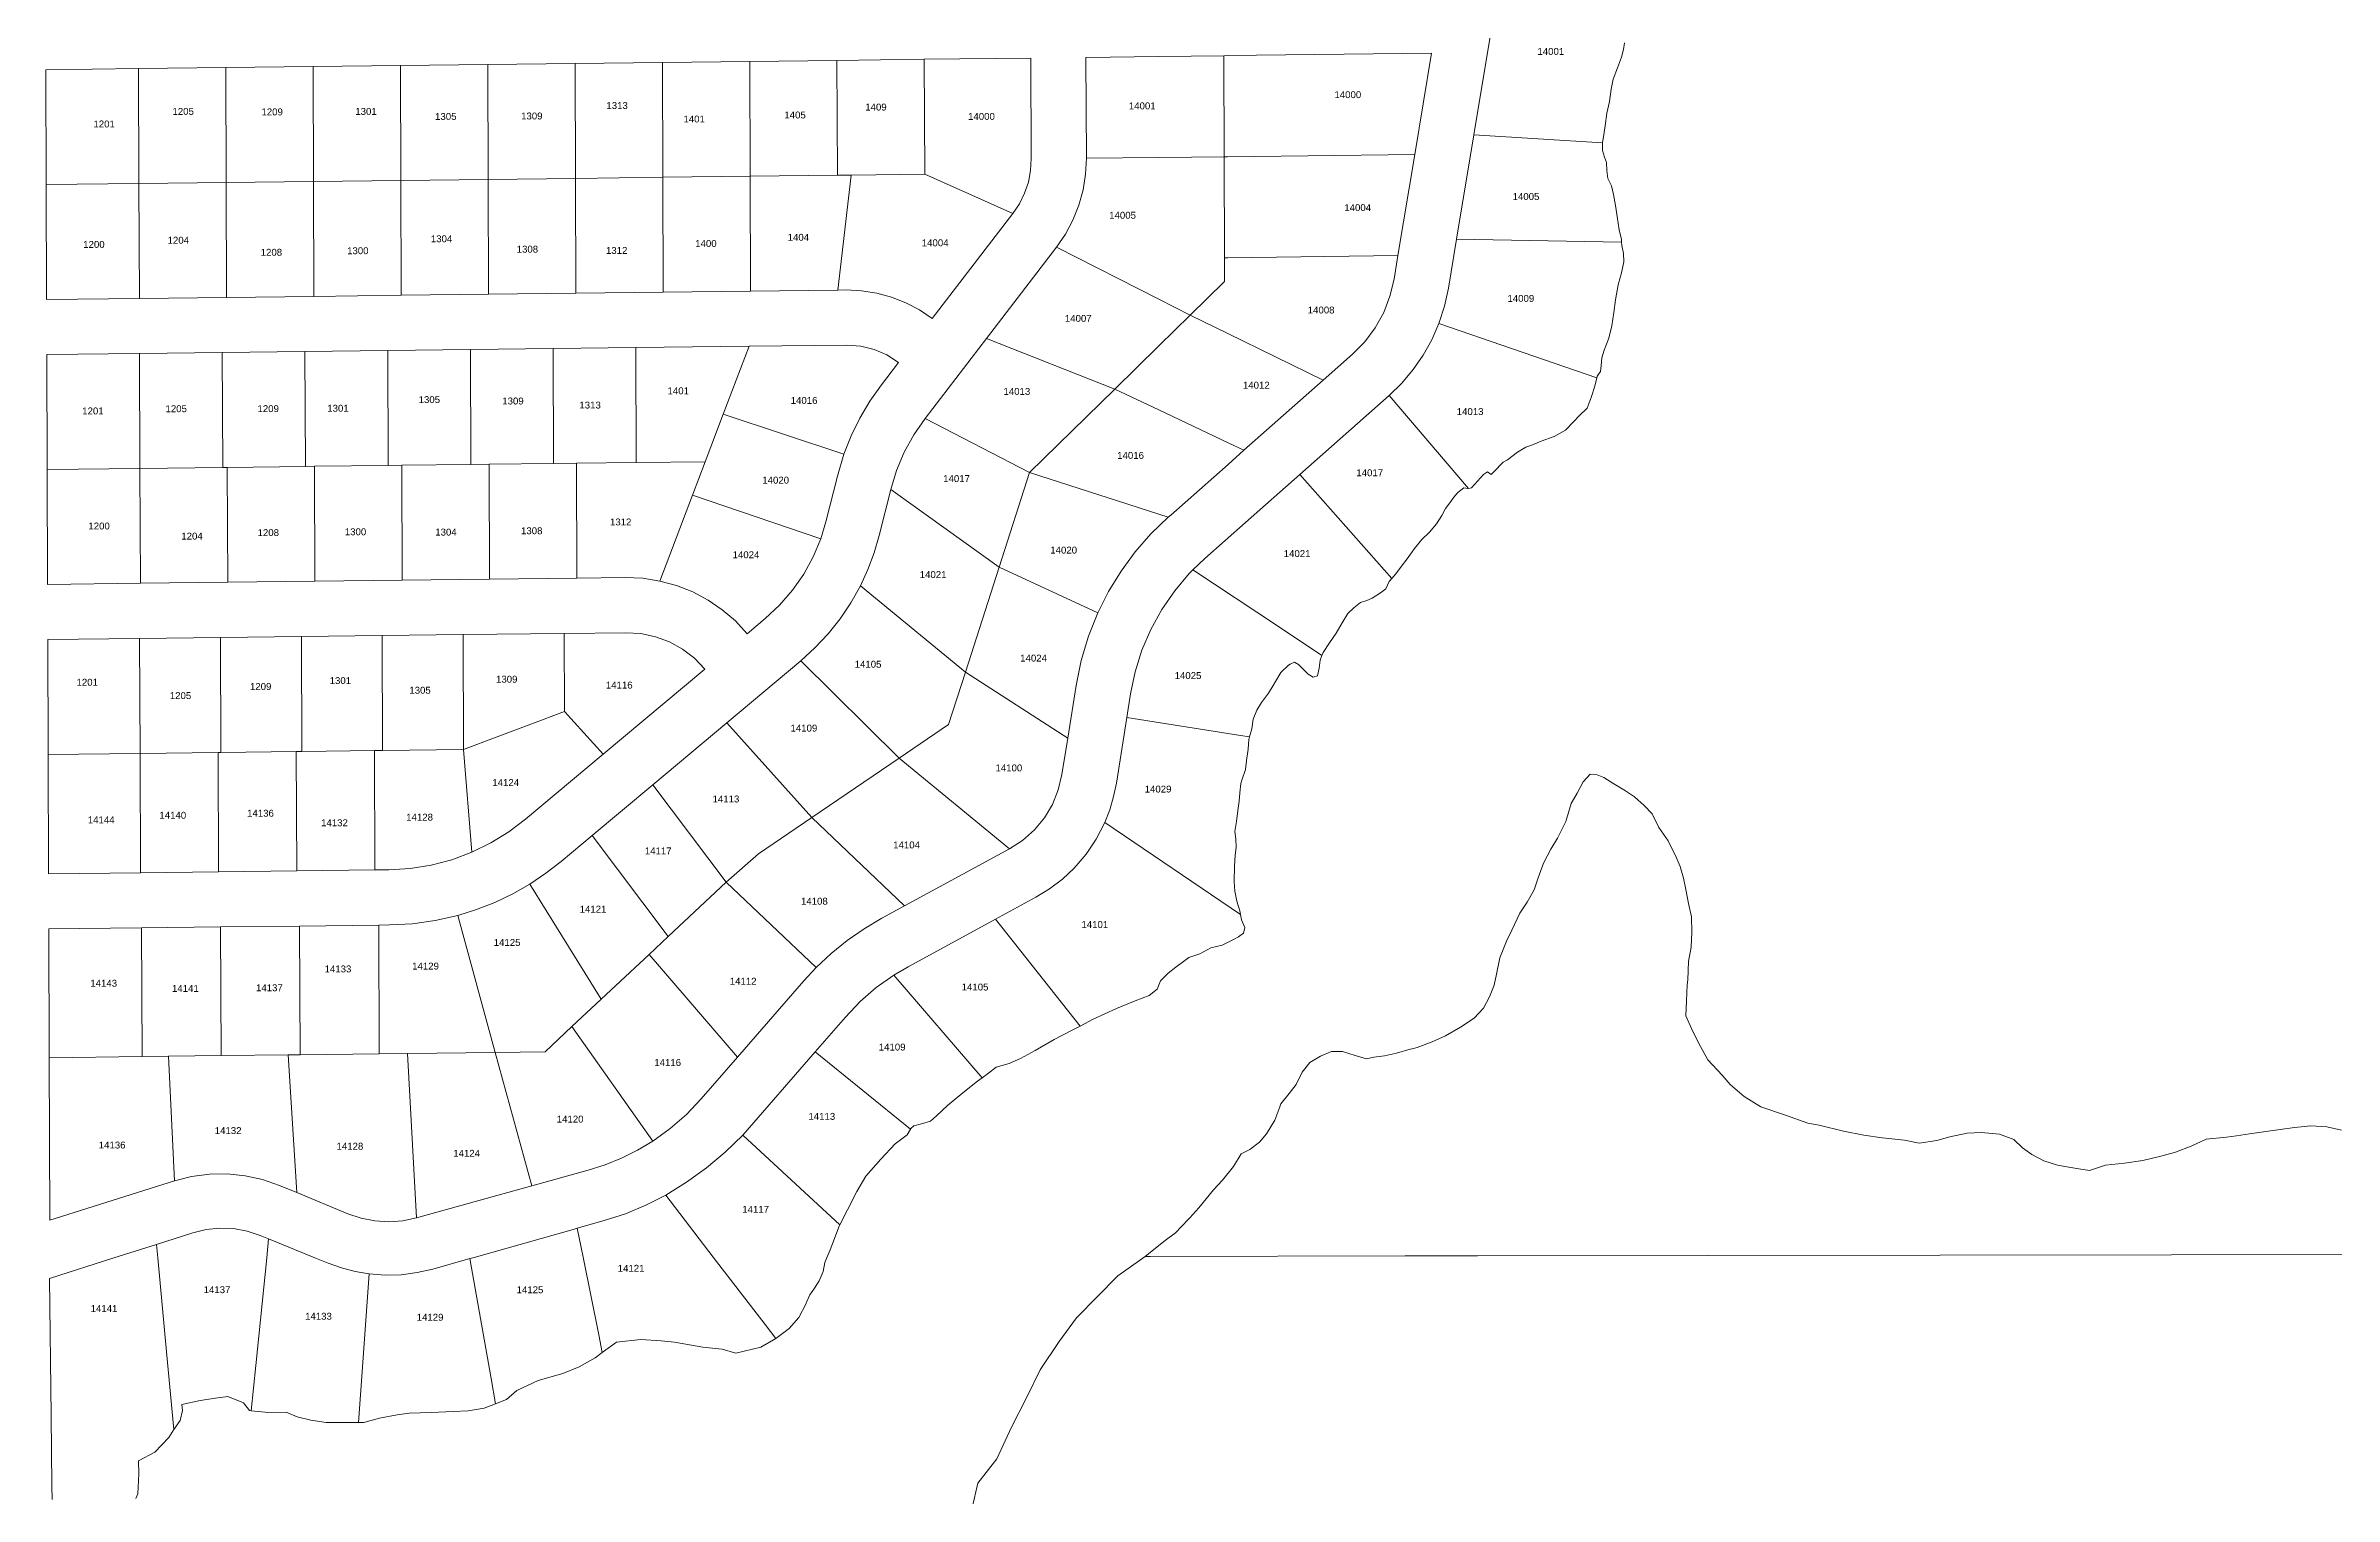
# Model space of a CAD drawing. Header units: feet. Extents: x 865220 to 2822444, y -2240498 to 975731.
# Drawn here: x 2817418 to 2819908, y 965375 to 966953 of the extents above; entities that cross this region are included whole.
import ezdxf
from ezdxf.enums import TextEntityAlignment as Align

# ---------------------------------------------------------------- set-up
doc = ezdxf.new("R2010")
doc.units = ezdxf.units.FT
doc.header["$LTSCALE"] = 0.015
doc.header["$MEASUREMENT"] = 0
doc.layers.add('Dakota County Addresses', color=7, linetype='Continuous')
doc.layers.add('Dakota County Parcels', color=7, linetype='Continuous')
doc.styles.add('Dimensions 100', font='arial.ttf')

# ---------------------------------------------------------------- blocks, each defined once
blk = doc.blocks.new('ACMAP_ANN_TEMPLATE_Dakota County Addresses')
at = {"layer": 'Dakota County Addresses', "style": 'Dimensions 100'}
blk.add_attdef('DakotaCountyAddress', text='', height=50, dxfattribs=at).set_placement((0, 0), align=Align.CENTER)

msp = doc.modelspace()

# ---------------------------------------------------------------- linework, layer by layer
at = {"layer": 'Dakota County Parcels', "lineweight": 5}
for p, q in [((2818971.7, 966856.5), (2818990.4, 966970)), ((2819134.5, 966949.2), (2819135.7, 966956.6)), ((2817418, 966927.2), (2817519, 966928.4)), ((2817519, 966928.4), (2817614, 966929.5)), ((2817519.4, 966803.4), (2817519, 966928.4)), ((2817614, 966929.5), (2817709, 966930.6)), ((2817614.4, 966804.5), (2817614, 966929.5)), ((2817709, 966930.6), (2817803.9, 966931.8)), ((2817709.4, 966805.6), (2817709, 966930.6)), ((2817803.9, 966931.8), (2817898.9, 966932.9)), ((2817804.4, 966806.8), (2817803.9, 966931.8)), ((2817898.9, 966932.9), (2817993.9, 966934)), ((2817899.4, 966807.9), (2817898.9, 966932.9)), ((2817993.9, 966934), (2818088.9, 966935.2)), ((2817994.3, 966809), (2817993.9, 966934)), ((2818088.9, 966935.2), (2818183.9, 966936.3)), ((2818089.3, 966810.2), (2818088.9, 966935.2)), ((2818183.9, 966936.3), (2818278.8, 966937.4)), ((2818184.3, 966811.3), (2818183.9, 966936.3)), ((2818278.8, 966937.4), (2818373.8, 966938.5)), ((2818279.3, 966812.4), (2818278.8, 966937.4)), ((2818373.8, 966938.5), (2818489.6, 966939.9)), ((2818374.3, 966813.6), (2818373.8, 966938.5)), ((2818490.2, 966830.5), (2818489.6, 966939.9)), ((2818550.2, 966830.8), (2818549.6, 966940.6)), ((2818699.9, 966832.4), (2818699.6, 966942.4)), ((2818907.3, 966835), (2818925.5, 966945.1)), ((2819123.3, 966916.9), (2819127.9, 966929.2)), ((2819127.9, 966929.2), (2819132.2, 966940.8)), ((2819132.2, 966940.8), (2819134.5, 966949.2)), ((2817418.4, 966802.2), (2817418, 966927.2)), ((2819119.1, 966892.7), (2819121.2, 966906.2)), ((2819121.2, 966906.2), (2819123.3, 966916.9)), ((2819114.4, 966866.3), (2819116.4, 966879.9)), ((2819116.4, 966879.9), (2819119.1, 966892.7)), ((2818952.8, 966742.7), (2818971.7, 966856.5)), ((2818971.7, 966856.5), (2819111.6, 966847.6)), ((2819111.6, 966847.9), (2819112.6, 966854.3)), ((2819112.6, 966854.3), (2819114.4, 966866.3)), ((2818700.3, 966722.5), (2818699.9, 966832.4)), ((2818889, 966724.9), (2818907.3, 966835)), ((2819111.6, 966847.6), (2819111.6, 966847.9)), ((2819111.6, 966839.2), (2819111.6, 966847.6)), ((2819113.8, 966832.1), (2819111.6, 966839.2)), ((2819116.1, 966826.2), (2819113.8, 966832.1)), ((2817519.4, 966803.4), (2817614.4, 966804.5)), ((2817614.4, 966804.5), (2817709.4, 966805.6)), ((2817614.8, 966679.5), (2817614.4, 966804.5)), ((2817709.4, 966805.6), (2817804.4, 966806.8)), ((2817709.8, 966680.6), (2817709.4, 966805.6)), ((2817804.4, 966806.8), (2817899.4, 966807.9)), ((2817804.8, 966681.8), (2817804.4, 966806.8)), ((2817899.4, 966807.9), (2817994.3, 966809)), ((2817899.8, 966682.9), (2817899.4, 966807.9)), ((2817994.3, 966809), (2818089.3, 966810.2)), ((2817994.8, 966684), (2817994.3, 966809)), ((2818089.3, 966810.2), (2818184.3, 966811.3)), ((2818089.8, 966685.2), (2818089.3, 966810.2)), ((2818184.3, 966811.3), (2818279.3, 966812.4)), ((2818184.7, 966686.3), (2818184.3, 966811.3)), ((2818279.3, 966812.4), (2818294.3, 966812.6)), ((2818279.7, 966687.4), (2818294.3, 966812.6)), ((2818294.3, 966812.6), (2818374.3, 966813.6)), ((2818374.3, 966813.6), (2818470.1, 966770.6)), ((2819116.5, 966817.5), (2819116.1, 966826.2)), ((2819117.6, 966808.9), (2819116.5, 966817.5)), ((2819121.6, 966800.9), (2819117.6, 966808.9)), ((2817418.4, 966802.2), (2817519.4, 966803.4)), ((2817418.9, 966677.2), (2817418.4, 966802.2)), ((2817519.9, 966678.4), (2817519.4, 966803.4)), ((2819123.6, 966791.4), (2819121.6, 966800.9)), ((2819125.8, 966779.6), (2819123.6, 966791.4)), ((2819127.5, 966767.6), (2819125.8, 966779.6)), ((2818382.4, 966656.4), (2818470.1, 966770.6)), ((2819129.6, 966753), (2819127.5, 966767.6)), ((2818441.6, 966634.9), (2818517.6, 966734)), ((2818944, 966689.4), (2818952.8, 966742.7)), ((2818952.8, 966742.7), (2819132.4, 966739.6)), ((2819132.3, 966742.3), (2819129.6, 966753)), ((2819132.4, 966739.6), (2819132.3, 966742.3)), ((2819132.5, 966736.1), (2819132.4, 966739.6)), ((2819134.6, 966727.4), (2819132.5, 966736.1)), ((2818700.4, 966696.8), (2818700.3, 966722.5)), ((2818884.8, 966699.2), (2818889, 966724.9)), ((2819128.8, 966693.1), (2819132.2, 966706.1)), ((2819132.2, 966706.1), (2819134.8, 966718.3)), ((2819134.8, 966718.3), (2819134.6, 966727.4)), ((2817519.9, 966678.4), (2817614.8, 966679.5)), ((2817614.8, 966679.5), (2817709.8, 966680.6)), ((2817709.8, 966680.6), (2817804.8, 966681.8)), ((2817804.8, 966681.8), (2817899.8, 966682.9)), ((2817899.8, 966682.9), (2817994.8, 966684)), ((2817994.8, 966684), (2818089.8, 966685.2)), ((2818089.8, 966685.2), (2818184.7, 966686.3)), ((2818184.7, 966686.3), (2818279.7, 966687.4)), ((2818279.7, 966687.4), (2818288.8, 966687.6)), ((2818663.2, 966660.3), (2818700.4, 966696.8)), ((2819125.9, 966676.9), (2819128.8, 966693.1)), ((2817418.9, 966677.2), (2817519.9, 966678.4)), ((2819121.7, 966648.6), (2819124, 966662.9)), ((2819124, 966662.9), (2819125.9, 966676.9)), ((2818374.6, 966547.7), (2818441.6, 966634.9)), ((2818441.6, 966634.9), (2818581.1, 966579.8)), ((2818933.5, 966650.9), (2819105.3, 966591.9)), ((2819113.6, 966622.1), (2819118.4, 966635.2)), ((2819118.4, 966635.2), (2819121.7, 966648.6)), ((2817419.1, 966617.2), (2817520.1, 966618.4)), ((2817419.5, 966492.2), (2817419.1, 966617.2)), ((2817520.1, 966618.4), (2817610, 966619.5)), ((2817520.5, 966493.4), (2817520.1, 966618.4)), ((2817610, 966619.5), (2817700, 966620.5)), ((2817610.5, 966494.5), (2817610, 966619.5)), ((2817700, 966620.5), (2817790, 966621.6)), ((2817700.5, 966495.6), (2817700, 966620.5)), ((2817790, 966621.6), (2817880, 966622.7)), ((2817790.5, 966496.6), (2817790, 966621.6)), ((2817880, 966622.7), (2817970, 966623.8)), ((2817880.4, 966497.7), (2817880, 966622.7)), ((2817970, 966623.8), (2818060, 966624.8)), ((2817970.4, 966498.8), (2817970, 966623.8)), ((2818060, 966624.8), (2818183.1, 966626.3)), ((2818060.4, 966499.8), (2818060, 966624.8)), ((2818155, 966552.3), (2818183.1, 966626.3)), ((2818183.1, 966626.3), (2818289.5, 966627.6)), ((2818327.1, 966584.2), (2818345.9, 966608.8)), ((2818807.6, 966589.3), (2818839.8, 966617.8)), ((2819109.5, 966598.9), (2819110.2, 966605.5)), ((2819110.2, 966605.5), (2819110.9, 966613.6)), ((2819110.9, 966613.6), (2819113.6, 966622.1)), ((2818488.3, 966488.8), (2818581.1, 966579.8)), ((2818721.5, 966513.1), (2818807.6, 966589.3)), ((2819099.2, 966570.6), (2819103.3, 966582.8)), ((2819103.3, 966582.8), (2819105.3, 966591.9)), ((2819105.3, 966591.9), (2819105.7, 966593.7)), ((2819105.7, 966593.7), (2819109.5, 966598.9)), ((2818782.2, 966486.7), (2818879.6, 966572.9)), ((2818879.6, 966572.9), (2818966, 966471.6)), ((2819086.3, 966550.8), (2819095, 966559)), ((2819095, 966559), (2819099.2, 966570.6)), ((2818135.4, 966500.7), (2818155, 966552.3)), ((2818155, 966552.3), (2818286.3, 966508.9)), ((2818374.6, 966547.7), (2818488.3, 966488.8)), ((2819058.9, 966528.3), (2819071.4, 966535.2)), ((2819071.4, 966535.2), (2819080.2, 966544.2)), ((2819080.2, 966544.2), (2819086.3, 966550.8)), ((2818286.3, 966508.9), (2818279.2, 966485)), ((2819008.3, 966502.7), (2819019.1, 966511.2)), ((2819019.1, 966511.2), (2819028.4, 966516.4)), ((2819028.4, 966516.4), (2819033.8, 966518.4)), ((2819033.8, 966518.4), (2819045, 966522.9)), ((2819045, 966522.9), (2819058.9, 966528.3)), ((2817419.5, 966492.2), (2817520.5, 966493.4)), ((2817420, 966367.2), (2817419.5, 966492.2)), ((2817520.5, 966493.4), (2817610.5, 966494.5)), ((2817520.9, 966368.4), (2817520.5, 966493.4)), ((2817610.5, 966494.5), (2817615.5, 966494.5)), ((2817615.5, 966494.5), (2817700.5, 966495.6)), ((2817615.9, 966369.6), (2817615.5, 966494.5)), ((2817700.5, 966495.6), (2817710.5, 966495.7)), ((2817710.5, 966495.7), (2817790.5, 966496.6)), ((2817710.9, 966370.7), (2817710.5, 966495.7)), ((2817790.5, 966496.6), (2817805.4, 966496.8)), ((2817805.4, 966496.8), (2817880.4, 966497.7)), ((2817805.9, 966371.8), (2817805.4, 966496.8)), ((2817880.4, 966497.7), (2817900.4, 966497.9)), ((2817900.4, 966497.9), (2817970.4, 966498.8)), ((2817900.9, 966372.9), (2817900.4, 966497.9)), ((2817970.4, 966498.8), (2817995.4, 966499.1)), ((2817995.4, 966499.1), (2818060.4, 966499.8)), ((2817995.9, 966374.1), (2817995.4, 966499.1)), ((2818060.4, 966499.8), (2818135.4, 966500.7)), ((2818121.6, 966464.4), (2818135.4, 966500.7)), ((2818266.7, 966435.2), (2818279.2, 966485)), ((2818455.2, 966386), (2818488.3, 966488.8)), ((2818488.3, 966488.8), (2818639.1, 966440.2)), ((2818782.2, 966486.7), (2818882.3, 966373.7)), ((2818975.6, 966479.6), (2818982.3, 966486.8)), ((2818982.3, 966486.8), (2818986.7, 966489.6)), ((2818986.7, 966489.6), (2818990.4, 966486.7)), ((2818990.4, 966486.7), (2818993.4, 966489.7)), ((2818993.4, 966489.7), (2819003.6, 966500.2)), ((2819003.6, 966500.2), (2819008.3, 966502.7)), ((2818086.1, 966370.9), (2818121.6, 966464.4)), ((2818121.6, 966464.4), (2818261.2, 966416.9)), ((2818324.8, 966420.6), (2818337.4, 966470.5)), ((2818337.4, 966470.5), (2818455.2, 966386)), ((2818940.7, 966449.9), (2818945.7, 966456.1)), ((2818945.7, 966456.1), (2818949.8, 966462.2)), ((2818949.8, 966462.2), (2818954.2, 966467.3)), ((2818954.2, 966467.3), (2818960.7, 966472.2)), ((2818960.7, 966472.2), (2818965.1, 966471.4)), ((2818965.1, 966471.4), (2818966, 966471.6)), ((2818966, 966471.6), (2818969.2, 966472.2)), ((2818969.2, 966472.2), (2818975.6, 966479.6)), ((2818261.2, 966416.9), (2818266.7, 966435.2)), ((2818923.3, 966424.2), (2818931, 966433.2)), ((2818931, 966433.2), (2818936.7, 966442.1)), ((2818936.7, 966442.1), (2818940.7, 966449.9)), ((2818904.7, 966402.8), (2818907, 966406.4)), ((2818907, 966406.4), (2818914.9, 966416.1)), ((2818914.9, 966416.1), (2818923.3, 966424.2)), ((2818418.5, 966271.8), (2818455.2, 966386)), ((2818455.2, 966386), (2818562.6, 966336.4)), ((2818678.9, 966395.3), (2818665.9, 966382.9)), ((2818886.7, 966378.8), (2818893, 966387.2)), ((2818893, 966387.2), (2818899.2, 966395.2)), ((2818899.2, 966395.2), (2818904.7, 966402.8)), ((2817420, 966367.2), (2817520.9, 966368.4)), ((2817520.9, 966368.4), (2817615.9, 966369.6)), ((2817615.9, 966369.6), (2817710.9, 966370.7)), ((2817710.9, 966370.7), (2817805.9, 966371.8)), ((2817805.9, 966371.8), (2817900.9, 966372.9)), ((2817900.9, 966372.9), (2817995.9, 966374.1)), ((2817995.9, 966374.1), (2818048.4, 966374.7)), ((2818304.2, 966365.5), (2818418.5, 966271.8)), ((2818860.9, 966352.2), (2818870.2, 966358.2)), ((2818870.2, 966358.2), (2818876, 966362.3)), ((2818876, 966362.3), (2818879.4, 966370.2)), ((2818879.4, 966370.2), (2818882.3, 966373.7)), ((2818882.3, 966373.7), (2818886.7, 966378.8)), ((2818828.3, 966325.5), (2818834.5, 966335.4)), ((2818834.5, 966335.4), (2818841.2, 966341.9)), ((2818841.2, 966341.9), (2818848.4, 966347.4)), ((2818848.4, 966347.4), (2818855.1, 966349.7)), ((2818855.1, 966349.7), (2818860.9, 966352.2)), ((2817420.2, 966307.2), (2817520.1, 966308.4)), ((2817420.6, 966182.2), (2817420.2, 966307.2)), ((2817520.1, 966308.4), (2817608.1, 966309.5)), ((2817520.6, 966183.4), (2817520.1, 966308.4)), ((2817608.1, 966309.5), (2817696.1, 966310.5)), ((2817608.6, 966184.5), (2817608.1, 966309.5)), ((2817696.1, 966310.5), (2817784.1, 966311.6)), ((2817696.6, 966185.5), (2817696.1, 966310.5)), ((2817784.1, 966311.6), (2817872.1, 966312.6)), ((2817784.5, 966186.6), (2817784.1, 966311.6)), ((2817872.1, 966312.6), (2817982.1, 966313.9)), ((2817872.5, 966187.6), (2817872.1, 966312.6)), ((2817982.1, 966313.9), (2818049.1, 966314.7)), ((2817982.4, 966228.9), (2817982.1, 966313.9)), ((2818181.2, 966313.6), (2818200.8, 966330)), ((2818814.6, 966303.8), (2818822, 966314.2)), ((2818822, 966314.2), (2818828.3, 966325.5)), ((2818158.8, 966216.6), (2818239.3, 966284)), ((2818239.3, 966284), (2818346.4, 966178.2)), ((2818776.5, 966282.7), (2818781, 966280.1)), ((2818803.5, 966276), (2818804.3, 966284.8)), ((2818804.3, 966284.8), (2818806.4, 966290)), ((2818806.4, 966290), (2818807.6, 966293)), ((2818807.6, 966293), (2818814.6, 966303.8)), ((2818024.4, 966182.4), (2818135.2, 966275.1)), ((2818400.2, 966214.7), (2818418.5, 966271.8)), ((2818418.5, 966271.8), (2818529.8, 966199.9)), ((2818529.8, 966199.9), (2818538.9, 966257.4)), ((2818748.2, 966248.9), (2818753.3, 966257.1)), ((2818753.3, 966257.1), (2818755.7, 966261.5)), ((2818755.7, 966261.5), (2818761.7, 966271.5)), ((2818761.7, 966271.5), (2818769.9, 966279.2)), ((2818781, 966280.1), (2818791.5, 966269.5)), ((2818791.5, 966269.5), (2818797, 966266.4)), ((2818797, 966266.4), (2818801.5, 966267.7)), ((2818801.5, 966267.7), (2818803.5, 966276)), ((2818594.1, 966222.3), (2818598.2, 966248)), ((2818735.7, 966230.3), (2818740.8, 966238.9)), ((2818740.8, 966238.9), (2818748.2, 966248.9)), ((2817872.5, 966187.6), (2817982.4, 966228.9)), ((2817982.4, 966228.9), (2818024.4, 966182.4)), ((2818078.3, 966149.2), (2818158.8, 966216.6)), ((2818158.8, 966216.6), (2818251.3, 966113.6)), ((2818346.4, 966178.2), (2818400.2, 966214.7)), ((2818582.8, 966151), (2818594.1, 966222.3)), ((2818727.5, 966201.3), (2818730, 966210.1)), ((2818730, 966210.1), (2818731.7, 966220.5)), ((2818731.7, 966220.5), (2818735.7, 966230.3)), ((2817420.6, 966182.2), (2817520.6, 966183.4)), ((2817421.1, 966052.3), (2817420.6, 966182.2)), ((2817520.6, 966183.4), (2817605.6, 966184.4)), ((2817521, 966053.4), (2817520.6, 966183.4)), ((2817605.6, 966184.4), (2817608.6, 966184.5)), ((2817606, 966054.5), (2817605.6, 966184.4)), ((2817608.6, 966184.5), (2817690.6, 966185.5)), ((2817690.6, 966185.5), (2817696.6, 966185.5)), ((2817691, 966055.5), (2817690.6, 966185.5)), ((2817696.6, 966185.5), (2817775.5, 966186.5)), ((2817775.5, 966186.5), (2817784.5, 966186.6)), ((2817776, 966056.5), (2817775.5, 966186.5)), ((2817784.5, 966186.6), (2817872.5, 966187.6)), ((2817881.6, 966075.8), (2817872.5, 966187.6)), ((2817940.1, 966111.8), (2818024.4, 966182.4)), ((2818523.6, 966160.3), (2818529.8, 966199.9)), ((2818726.3, 966188.1), (2818726.7, 966198.5)), ((2818726.7, 966198.5), (2818727.5, 966201.3)), ((2818251.3, 966113.6), (2818346.4, 966178.2)), ((2818346.4, 966178.2), (2818466.5, 966079.5)), ((2818719.1, 966154.1), (2818723.1, 966165.8)), ((2818723.1, 966165.8), (2818724.6, 966178.7)), ((2819098.1, 966160.6), (2819090.6, 966152.4)), ((2819106, 966160.2), (2819098.1, 966160.6)), ((2819113, 966157.3), (2819106, 966160.2)), ((2819123.8, 966150.2), (2819113, 966157.3)), ((2818012.3, 966094), (2818078.3, 966149.2)), ((2818078.3, 966149.2), (2818158.2, 966043.4)), ((2818716.3, 966131.2), (2818716.9, 966140.5)), ((2818716.9, 966140.5), (2818718.2, 966150.6)), ((2818718.2, 966150.6), (2818719.1, 966154.1)), ((2819083.9, 966140), (2819077.6, 966128.9)), ((2819090.6, 966152.4), (2819083.9, 966140)), ((2819136.8, 966142.6), (2819123.8, 966150.2)), ((2819146.4, 966136.2), (2819136.8, 966142.6)), ((2819157.1, 966126.6), (2819146.4, 966136.2)), ((2818193.4, 966074.2), (2818251.3, 966113.6)), ((2818251.3, 966113.6), (2818352.2, 966017.4)), ((2818570.1, 966108), (2818717.8, 966007.9)), ((2818711.8, 966098.5), (2818713.6, 966109.2)), ((2818713.6, 966109.2), (2818714.8, 966121.1)), ((2818714.8, 966121.1), (2818716.3, 966131.2)), ((2819071.7, 966109.1), (2819062.8, 966091.3)), ((2819077.6, 966128.9), (2819071.7, 966109.1)), ((2819165.5, 966117.7), (2819157.1, 966126.6)), ((2819173, 966102.9), (2819165.5, 966117.7)), ((2817978.6, 966065.8), (2818012.3, 966094)), ((2818012.3, 966094), (2818095.2, 965984.3)), ((2818712.6, 966090.4), (2818711.8, 966098.5)), ((2818713, 966080.9), (2818712.6, 966090.4)), ((2819062.8, 966091.3), (2819055.3, 966079)), ((2819183.1, 966088.3), (2819173, 966102.9)), ((2819191.8, 966070.4), (2819183.1, 966088.3)), ((2818158.2, 966043.4), (2818193.4, 966074.2)), ((2818352.2, 966017.4), (2818466.5, 966079.5)), ((2818710.8, 966043.5), (2818711.1, 966060.6)), ((2818711.1, 966060.6), (2818712, 966072.8)), ((2818712, 966072.8), (2818713, 966080.9)), ((2819047.6, 966064.1), (2819041.6, 966048)), ((2819055.3, 966079), (2819047.6, 966064.1)), ((2819196.1, 966060.2), (2819191.8, 966070.4)), ((2819199.6, 966047.7), (2819196.1, 966060.2)), ((2817421.1, 966052.3), (2817521, 966053.4)), ((2817521, 966053.4), (2817606, 966054.5)), ((2817606, 966054.5), (2817691, 966055.5)), ((2817691, 966055.5), (2817776, 966056.5)), ((2817776, 966056.5), (2817791.2, 966056.7)), ((2817944.7, 966041.2), (2818022.4, 965916)), ((2818095.2, 965984.3), (2818158.2, 966043.4)), ((2818158.2, 966043.4), (2818256.2, 965950.4)), ((2818711.8, 966033.6), (2818710.8, 966043.5)), ((2818713.7, 966022.5), (2818711.8, 966033.6)), ((2819037.2, 966035), (2819029.7, 966021.6)), ((2819041.6, 966048), (2819037.2, 966035)), ((2819202.3, 966035.2), (2819199.6, 966047.7)), ((2819205.1, 966020.1), (2819202.3, 966035.2)), ((2817866.2, 966007.1), (2817906.8, 965858)), ((2818327.6, 966004), (2818352.2, 966017.4)), ((2818451.2, 966002.9), (2818495.1, 966026.8)), ((2818716.9, 966012.1), (2818713.7, 966022.5)), ((2818717.8, 966007.9), (2818716.9, 966012.1)), ((2818719, 966002.3), (2818717.8, 966007.9)), ((2819021.8, 966009.6), (2819012.9, 965990.9)), ((2819029.7, 966021.6), (2819021.8, 966009.6)), ((2819208.5, 966005.4), (2819205.1, 966020.1)), ((2817421.3, 965992.3), (2817522.2, 965993.5)), ((2817421.8, 965852.3), (2817421.3, 965992.3)), ((2817522.2, 965993.5), (2817608.2, 965994.5)), ((2817522.7, 965853.5), (2817522.2, 965993.5)), ((2817608.2, 965994.5), (2817694.2, 965995.5)), ((2817608.7, 965854.5), (2817608.2, 965994.5)), ((2817694.2, 965995.5), (2817780.2, 965996.5)), ((2817694.7, 965855.5), (2817694.2, 965995.5)), ((2817780.2, 965996.5), (2817791.9, 965996.7)), ((2817780.7, 965856.5), (2817780.2, 965996.5)), ((2818074.3, 965964.7), (2818095.2, 965984.3)), ((2818356.3, 965951.3), (2818451.2, 966002.9)), ((2818451.2, 966002.9), (2818543.2, 965886.6)), ((2818710.3, 965980.7), (2818715.5, 965983.8)), ((2818715.5, 965983.8), (2818721.2, 965987.9)), ((2818722.4, 965993.9), (2818719, 966002.3)), ((2818721.2, 965987.9), (2818722.4, 965993.9)), ((2819012.9, 965990.9), (2819007.1, 965979)), ((2819208, 965972.7), (2819208.8, 965988.9)), ((2819208.8, 965988.9), (2819208.5, 966005.4)), ((2818022.4, 965916), (2818074.3, 965964.7)), ((2818074.3, 965964.7), (2818170.5, 965852.7)), ((2818661.7, 965961.2), (2818673.6, 965965.2)), ((2818673.6, 965965.2), (2818685.7, 965971.9)), ((2818685.7, 965971.9), (2818697.8, 965974.6)), ((2818697.8, 965974.6), (2818710.3, 965980.7)), ((2819000.1, 965960.8), (2818996.4, 965943.3)), ((2819002.8, 965968.1), (2819000.1, 965960.8)), ((2819007.1, 965979), (2819002.8, 965968.1)), ((2819205.3, 965957.1), (2819208, 965972.7)), ((2818170.5, 965852.7), (2818242.6, 965935.8)), ((2818256.2, 965950.4), (2818242.6, 965935.8)), ((2818356.3, 965951.3), (2818340.6, 965942.1)), ((2818340.6, 965942.1), (2818436.6, 965830.3)), ((2818627.3, 965926.9), (2818630.9, 965936)), ((2818630.9, 965936), (2818639, 965944.2)), ((2818639, 965944.2), (2818647.3, 965950.7)), ((2818996.4, 965943.3), (2818993.8, 965931.1)), ((2819203.9, 965931.5), (2819204.4, 965936.9)), ((2819204.4, 965936.9), (2819205.3, 965957.1)), ((2817990.5, 965886.1), (2818022.4, 965916)), ((2818583, 965905.9), (2818603.2, 965914.2)), ((2818603.2, 965914.2), (2818618.4, 965919.8)), ((2818618.4, 965919.8), (2818627.3, 965926.9)), ((2818988.8, 965918.6), (2818982.3, 965906.3)), ((2818993.8, 965931.1), (2818988.8, 965918.6)), ((2819202.4, 965897.8), (2819203.1, 965914.1)), ((2819203.1, 965914.1), (2819203.9, 965931.5)), ((2817961.3, 965858.7), (2817990.5, 965886.1)), ((2817990.5, 965886.1), (2818078.5, 965761.6)), ((2818255.1, 965858.7), (2818287.9, 965896.4)), ((2818534, 965881.8), (2818543.2, 965886.6)), ((2818543.2, 965886.6), (2818557.5, 965894.1)), ((2818557.5, 965894.1), (2818583, 965905.9)), ((2818957.3, 965885.4), (2818940.9, 965876.1)), ((2818972.1, 965895.4), (2818957.3, 965885.4)), ((2818982.3, 965906.3), (2818972.1, 965895.4)), ((2819208.3, 965884.1), (2819202.4, 965897.8)), ((2819216.2, 965868.4), (2819208.3, 965884.1)), ((2817811.7, 965856.9), (2817906.8, 965858)), ((2817906.8, 965858), (2817961.3, 965858.7)), ((2817906.8, 965858), (2817946.7, 965712.7)), ((2818176.4, 965768.1), (2818255.1, 965858.7)), ((2818255.1, 965858.7), (2818358.6, 965774.5)), ((2818478.4, 965851.3), (2818494.3, 965860.2)), ((2818494.3, 965860.2), (2818514.9, 965871.9)), ((2818514.9, 965871.9), (2818534, 965881.8)), ((2818816.9, 965858.9), (2818804.9, 965853.8)), ((2818842.5, 965854.6), (2818828.7, 965858.9)), ((2818902.4, 965861.4), (2818887.4, 965857.3)), ((2818926.3, 965869.4), (2818909.9, 965863.3)), ((2818940.9, 965876.1), (2818926.3, 965869.4)), ((2819226.3, 965849.9), (2819216.2, 965868.4)), ((2817421.8, 965852.3), (2817522.7, 965853.5)), ((2817422.4, 965675.5), (2817421.8, 965852.3)), ((2817522.7, 965853.5), (2817551.7, 965853.8)), ((2817551.7, 965853.8), (2817608.7, 965854.5)), ((2817557.9, 965718.3), (2817551.7, 965853.8)), ((2817608.7, 965854.5), (2817681.7, 965855.4)), ((2817681.7, 965855.4), (2817694.7, 965855.5)), ((2817691.2, 965705.5), (2817681.7, 965855.4)), ((2817694.7, 965855.5), (2817780.7, 965856.5)), ((2817780.7, 965856.5), (2817811.7, 965856.9)), ((2817821.5, 965678), (2817811.7, 965856.9)), ((2818131.1, 965807.4), (2818170.5, 965852.7)), ((2818436.6, 965830.3), (2818443.6, 965835.5)), ((2818443.6, 965835.5), (2818452, 965841.8)), ((2818452, 965841.8), (2818466.2, 965845.9)), ((2818466.2, 965845.9), (2818478.4, 965851.3)), ((2818785, 965836.6), (2818778.2, 965823)), ((2818793.1, 965847), (2818785, 965836.6)), ((2818804.9, 965853.8), (2818793.1, 965847)), ((2818855, 965851.2), (2818842.5, 965854.6)), ((2818862.9, 965852.7), (2818855, 965851.2)), ((2818874.5, 965854.2), (2818862.9, 965852.7)), ((2818887.4, 965857.3), (2818874.5, 965854.2)), ((2819241.7, 965833.2), (2819226.3, 965849.9)), ((2819250.5, 965823.1), (2819241.7, 965833.2)), ((2818399, 965800.2), (2818415.8, 965814.1)), ((2818415.8, 965814.1), (2818431.6, 965826.7)), ((2818431.6, 965826.7), (2818436.6, 965830.3)), ((2818770.7, 965813.3), (2818761.6, 965802)), ((2818778.2, 965823), (2818770.7, 965813.3)), ((2819265.6, 965810.1), (2819250.5, 965823.1)), ((2819284, 965798.7), (2819265.6, 965810.1)), ((2818370.9, 965780.4), (2818380.4, 965783.4)), ((2818380.4, 965783.4), (2818387.1, 965789)), ((2818387.1, 965789), (2818399, 965800.2)), ((2818755.1, 965784.3), (2818746.1, 965769.5)), ((2818760.6, 965798.8), (2818755.1, 965784.3)), ((2818761.6, 965802), (2818760.6, 965798.8)), ((2819310.6, 965789.7), (2819284, 965798.7)), ((2819335.2, 965780.9), (2819310.6, 965789.7)), ((2818176.4, 965768.1), (2818282, 965670.6)), ((2818326.5, 965742), (2818342.2, 965758.7)), ((2818342.2, 965758.7), (2818355.3, 965768.5)), ((2818355.3, 965768.5), (2818358.6, 965774.5)), ((2818358.6, 965774.5), (2818359, 965775.2)), ((2818359, 965775.2), (2818362.5, 965778.2)), ((2818362.5, 965778.2), (2818370.9, 965780.4)), ((2818738.3, 965760.2), (2818728.1, 965752.3)), ((2818746.1, 965769.5), (2818738.3, 965760.2)), ((2819347.5, 965778.7), (2819335.2, 965780.9)), ((2819373.8, 965772.2), (2819347.5, 965778.7)), ((2819396, 965768), (2819373.8, 965772.2)), ((2819416, 965765), (2819396, 965768)), ((2819440.3, 965762.4), (2819416, 965765)), ((2819456, 965759.3), (2819440.3, 965762.4)), ((2819475.2, 965762.1), (2819456, 965759.3)), ((2819489.5, 965766.2), (2819475.2, 965762.1)), ((2819508.3, 965770.3), (2819489.5, 965766.2)), ((2819523.7, 965771), (2819508.3, 965770.3)), ((2819543.7, 965769.1), (2819523.7, 965771)), ((2819559.2, 965763.3), (2819543.7, 965769.1)), ((2819568.7, 965754.1), (2819559.2, 965763.3)), ((2819768.3, 965763.7), (2819752.2, 965756.2)), ((2819790.4, 965765.8), (2819768.3, 965763.7)), ((2819801.5, 965767.1), (2819790.4, 965765.8)), ((2819815.6, 965769.3), (2819801.5, 965767.1)), ((2819830.8, 965771.5), (2819815.6, 965769.3)), ((2819848.9, 965774.1), (2819830.8, 965771.5)), ((2819864.5, 965776.4), (2819848.9, 965774.1)), ((2819882.3, 965778.2), (2819864.5, 965776.4)), ((2819899.8, 965777.1), (2819882.3, 965778.2)), ((2819915.6, 965773.3), (2819899.8, 965777.1)), ((2818310.1, 965723.5), (2818326.5, 965742)), ((2818710.2, 965733.9), (2818698.3, 965719)), ((2818718.4, 965747.8), (2818710.2, 965733.9)), ((2818728.1, 965752.3), (2818718.4, 965747.8)), ((2819578.9, 965747), (2819568.7, 965754.1)), ((2819591.6, 965740.1), (2819578.9, 965747)), ((2819606.7, 965735.2), (2819591.6, 965740.1)), ((2819616.9, 965733.5), (2819606.7, 965735.2)), ((2819629.9, 965731.4), (2819616.9, 965733.5)), ((2819659, 965735.5), (2819641.5, 965729.4)), ((2819679.4, 965737.7), (2819659, 965735.5)), ((2819699.6, 965740.6), (2819679.4, 965737.7)), ((2819719.1, 965745), (2819699.6, 965740.6)), ((2819735.1, 965749.5), (2819719.1, 965745)), ((2819752.2, 965756.2), (2819735.1, 965749.5)), ((2817422.4, 965675.5), (2817557.9, 965718.3)), ((2817672.2, 965713.3), (2817691.2, 965705.5)), ((2817821.5, 965678), (2817946.7, 965712.7)), ((2817946.7, 965712.7), (2818008.1, 965729.8)), ((2818300.4, 965706.6), (2818310.1, 965723.5)), ((2818688.5, 965708.4), (2818672.4, 965689.1)), ((2818698.3, 965719), (2818688.5, 965708.4)), ((2819641.5, 965729.4), (2819629.9, 965731.4)), ((2817691.2, 965705.5), (2817746.6, 965682.5)), ((2818092.6, 965702.6), (2818144.2, 965635.4)), ((2818282, 965670.6), (2818290.1, 965686.9)), ((2818290.1, 965686.9), (2818300.4, 965706.6)), ((2818672.4, 965689.1), (2818662.5, 965678.2)), ((2817538.5, 965649.2), (2817577.9, 965661.9)), ((2817651.3, 965659), (2817660.5, 965655.2)), ((2817884.1, 965635), (2817991.9, 965665.5)), ((2817991.9, 965665.5), (2817996.2, 965666.7)), ((2818025.6, 965675), (2817996.2, 965666.7)), ((2818002.6, 965635.2), (2817996.2, 965666.7)), ((2818271.2, 965643.3), (2818281.2, 965668.9)), ((2818281.2, 965668.9), (2818282, 965670.6)), ((2818635.9, 965653.3), (2818647.1, 965661.7)), ((2818660.9, 965676.3), (2818647.1, 965661.7)), ((2818662.5, 965678.2), (2818660.9, 965676.3)), ((2817422.2, 965612), (2817492.1, 965634.4)), ((2817492.1, 965634.4), (2817538.5, 965649.2)), ((2817538.5, 965649.2), (2817539.9, 965634.5)), ((2817658.4, 965634.7), (2817660.5, 965655.2)), ((2817660.5, 965655.2), (2817710.7, 965634.7)), ((2817710.7, 965634.7), (2817725.3, 965628.8)), ((2817839.2, 965622.3), (2817879.3, 965633.7)), ((2817879.3, 965633.7), (2817881.3, 965634.2)), ((2817881.3, 965634.2), (2817884.1, 965635)), ((2818265.5, 965629.3), (2818268.1, 965635.6)), ((2818268.1, 965635.6), (2818271.2, 965643.3)), ((2818584.5, 965615.1), (2818614.1, 965636.1)), ((2818614.1, 965636.1), (2818614.6, 965636.5)), ((2818614.1, 965636.1), (2818619.4, 965636.1)), ((2818614.6, 965636.5), (2818635.9, 965653.3)), ((2818254.5, 965601.4), (2818259.3, 965609.5)), ((2818259.3, 965609.5), (2818263.6, 965619.8)), ((2818263.6, 965619.8), (2818265.5, 965629.3)), ((2818562.2, 965592.6), (2818584.5, 965615.1)), ((2818245, 965584), (2818237.3, 965569.7)), ((2818245, 965584), (2818245.9, 965587)), ((2818245.9, 965587), (2818249.4, 965594.1)), ((2818249.4, 965594.1), (2818254.5, 965601.4)), ((2818539.2, 965569.4), (2818562.2, 965592.6)), ((2818237.3, 965569.7), (2818226.8, 965557.5)), ((2818520.5, 965543.5), (2818539.2, 965569.4)), ((2818038.9, 965542.8), (2818023.5, 965531.6)), ((2818065.5, 965545.6), (2818038.9, 965542.8)), ((2818087.6, 965544.1), (2818065.5, 965545.6)), ((2818102.1, 965542.9), (2818087.6, 965544.1)), ((2818132.8, 965537.3), (2818102.1, 965542.9)), ((2818153.9, 965535.2), (2818132.8, 965537.3)), ((2818168.6, 965530.9), (2818153.9, 965535.2)), ((2818195.9, 965537.4), (2818168.6, 965530.9)), ((2818212.3, 965546.8), (2818195.9, 965537.4)), ((2818226.8, 965557.5), (2818212.3, 965546.8)), ((2818499.7, 965512.5), (2818520.5, 965543.5)), ((2817998.3, 965516), (2817980.7, 965508.5)), ((2818015.6, 965525.9), (2817998.3, 965516)), ((2818023.5, 965531.6), (2818015.6, 965525.9)), ((2818484.8, 965482.2), (2818499.7, 965512.5)), ((2817930.5, 965490.3), (2817919.2, 965480.3)), ((2817953.7, 965501.1), (2817930.5, 965490.3)), ((2817980.7, 965508.5), (2817953.7, 965501.1)), ((2817566.8, 965468.4), (2817564.3, 965457.4)), ((2817586, 965479.3), (2817566, 965475.1)), ((2817566, 965475.1), (2817566.8, 965468.4)), ((2817602.6, 965481.7), (2817586, 965479.3)), ((2817616.2, 965483.7), (2817602.6, 965481.7)), ((2817633.1, 965476.8), (2817616.2, 965483.7)), ((2817639.6, 965468.3), (2817633.1, 965476.8)), ((2817641.6, 965468.1), (2817639.6, 965468.3)), ((2817660.4, 965466.4), (2817641.6, 965468.1)), ((2817679.6, 965466.7), (2817660.4, 965466.4)), ((2817691.6, 965461.6), (2817679.6, 965466.7)), ((2817706.4, 965457.8), (2817691.6, 965461.6)), ((2817781.1, 965460.2), (2817763.9, 965455.5)), ((2817800.4, 965463.8), (2817781.1, 965460.2)), ((2817813.2, 965465.5), (2817800.4, 965463.8)), ((2817837.3, 965466.4), (2817813.2, 965465.5)), ((2817861.2, 965467.4), (2817837.3, 965466.4)), ((2817877.6, 965468.1), (2817861.2, 965467.4)), ((2817894.9, 965470.9), (2817877.6, 965468.1)), ((2817907.3, 965475.7), (2817894.9, 965470.9)), ((2817919.2, 965480.3), (2817907.3, 965475.7)), ((2818468.5, 965450.2), (2818484.8, 965482.2)), ((2817551.8, 965439.2), (2817536.8, 965423.2)), ((2817557.5, 965447.6), (2817551.8, 965439.2)), ((2817564.3, 965457.4), (2817557.5, 965447.6)), ((2817723, 965455.5), (2817706.4, 965457.8)), ((2817743.5, 965455.4), (2817723, 965455.5)), ((2817758.4, 965455.5), (2817743.5, 965455.4)), ((2817763.9, 965455.5), (2817758.4, 965455.5)), ((2818452.6, 965416), (2818468.5, 965450.2)), ((2817536.8, 965423.2), (2817519, 965413.6)), ((2817519, 965413.6), (2817519.4, 965399.4)), ((2818432.2, 965389.4), (2818452.6, 965416)), ((2817519.4, 965399.4), (2817518.3, 965377.6)), ((2818425.9, 965362.4), (2818432.2, 965389.4)), ((2817518.3, 965377.6), (2817516, 965372.7))]:
    msp.add_line(p, q, dxfattribs=at)
for points in [[(2818549.6, 966940.6), (2818628.6, 966941.6), (2818699.6, 966942.4)], [(2818699.6, 966942.4), (2818703.6, 966942.5), (2818925.5, 966945.1)], [(2818470.1, 966770.6), (2818477.2, 966781.3), (2818482.9, 966792.8), (2818487, 966805), (2818489.4, 966817.7), (2818490.2, 966830.5)], [(2818517.6, 966734), (2818527.4, 966748.3), (2818535.5, 966763.6), (2818542, 966779.7), (2818546.6, 966796.4), (2818549.3, 966813.5), (2818550.2, 966830.8)], [(2818550.2, 966830.8), (2818628.8, 966831.7), (2818699.9, 966832.4)], [(2818699.9, 966832.4), (2818703.8, 966832.5), (2818907.3, 966835)], [(2818517.6, 966734), (2818629, 966677.7), (2818663.2, 966660.3)], [(2818700.3, 966722.5), (2818703.9, 966722.5), (2818889, 966724.9)], [(2818382.4, 966656.4), (2818368.6, 966665.8), (2818353.8, 966673.7), (2818338.2, 966679.8), (2818322.1, 966684.2), (2818305.5, 966686.8), (2818288.8, 966687.6)], [(2818839.8, 966617.8), (2818853.1, 966631.3), (2818864.4, 966646.5), (2818873.6, 966663.1), (2818880.4, 966680.8), (2818884.8, 966699.2)], [(2818933.5, 966650.9), (2818939.7, 966669.9), (2818944, 966689.4)], [(2818581.1, 966579.8), (2818629.1, 966626.9), (2818663.2, 966660.3)], [(2818663.2, 966660.3), (2818704, 966640.3), (2818807.6, 966589.3)], [(2818879.6, 966572.9), (2818893.3, 966586.3), (2818905.6, 966600.9), (2818916.5, 966616.6), (2818925.9, 966633.3), (2818933.5, 966650.9)], [(2818345.9, 966608.8), (2818333.2, 966617), (2818319.3, 966622.9), (2818304.6, 966626.5), (2818289.5, 966627.6)], [(2818327.1, 966584.2), (2818314.7, 966566.7), (2818303.7, 966548.2), (2818294.2, 966528.9), (2818286.3, 966508.9)], [(2818581.1, 966579.8), (2818629.1, 966557), (2818704.2, 966521.3), (2818721.5, 966513.1)], [(2818374.6, 966547.7), (2818362.4, 966529.9), (2818352, 966511), (2818343.7, 966491.1), (2818337.4, 966470.5)], [(2818639.1, 966440.2), (2818641.9, 966442.7), (2818704.2, 966497.8), (2818721.5, 966513.1)], [(2818678.9, 966395.3), (2818723.2, 966434.5), (2818782.2, 966486.7)], [(2818639.1, 966440.2), (2818620.4, 966422.2), (2818603.3, 966402.6), (2818587.9, 966381.7), (2818574.3, 966359.6), (2818562.6, 966336.4)], [(2818200.8, 966330), (2818216.4, 966344.6), (2818230.5, 966360.8), (2818242.7, 966378.4), (2818252.9, 966397.2), (2818261.2, 966416.9)], [(2818304.2, 966365.5), (2818312.5, 966383.3), (2818319.4, 966401.7), (2818324.8, 966420.6)], [(2818665.9, 966382.9), (2818662.1, 966378.9), (2818646.2, 966360.1), (2818632.2, 966339.8), (2818620.3, 966318.3), (2818610.6, 966295.6), (2818603.2, 966272.1), (2818598.2, 966248)], [(2818665.9, 966382.9), (2818759, 966321.3), (2818806.4, 966290)], [(2818086.1, 966370.9), (2818067.4, 966373.9), (2818048.4, 966374.7)], [(2818181.2, 966313.6), (2818168.4, 966327.4), (2818154, 966339.6), (2818138.5, 966350.2), (2818121.8, 966359.1), (2818104.3, 966366), (2818086.1, 966370.9)], [(2818239.3, 966284), (2818254.8, 966298.1), (2818269.2, 966313.4), (2818282.2, 966329.8), (2818294, 966347.2), (2818304.2, 966365.5)], [(2818562.6, 966336.4), (2818552.3, 966310.8), (2818544.4, 966284.4), (2818538.9, 966257.4)], [(2818135.2, 966275.1), (2818123.9, 966286.8), (2818110.9, 966296.7), (2818096.6, 966304.6), (2818081.3, 966310.3), (2818065.4, 966313.7), (2818049.1, 966314.7)], [(2818769.9, 966279.2), (2818772, 966280.3), (2818776.5, 966282.7)], [(2818594.1, 966222.3), (2818717.9, 966202.8), (2818727.5, 966201.3)], [(2818724.6, 966178.7), (2818724.9, 966180.4), (2818726.3, 966188.1)], [(2818466.5, 966079.5), (2818480.8, 966088.7), (2818493.6, 966100.1), (2818504.4, 966113.3), (2818513.2, 966127.9), (2818519.6, 966143.7), (2818523.6, 966160.3)], [(2818570.1, 966108), (2818575.6, 966121.9), (2818579.8, 966136.3), (2818582.8, 966151)], [(2817881.6, 966075.8), (2817902.2, 966085.9), (2817921.8, 966097.9), (2817940.1, 966111.8)], [(2818536.8, 966058.5), (2818549.8, 966073.6), (2818560.9, 966090.2), (2818570.1, 966108)], [(2817791.2, 966056.7), (2817814.4, 966058.1), (2817837.3, 966061.8), (2817859.8, 966067.7), (2817881.6, 966075.8)], [(2817944.7, 966041.2), (2817962.1, 966052.9), (2817978.6, 966065.8)], [(2818495.1, 966026.8), (2818510, 966035.9), (2818524, 966046.5), (2818536.8, 966058.5)], [(2817866.2, 966007.1), (2817886.7, 966013.4), (2817906.7, 966021.3), (2817926, 966030.6), (2817944.7, 966041.2)], [(2817791.9, 965996.7), (2817816.9, 965998), (2817841.8, 966001.5), (2817866.2, 966007.1)], [(2818327.6, 966004), (2818308.4, 965992.6), (2818290, 965979.8), (2818272.5, 965965.7), (2818256.2, 965950.4)], [(2818647.3, 965950.7), (2818655.8, 965957), (2818661.7, 965961.2)], [(2818340.6, 965942.1), (2818321.6, 965928.5), (2818304, 965913.3), (2818287.9, 965896.4)], [(2818828.7, 965858.9), (2818826.7, 965858.9), (2818816.9, 965858.9)], [(2818909.9, 965863.3), (2818904.4, 965861.9), (2818902.4, 965861.4)], [(2818078.5, 965761.6), (2818097.4, 965775.2), (2818115, 965790.6), (2818131.1, 965807.4)], [(2818008.1, 965729.8), (2818026.6, 965735.7), (2818044.5, 965743), (2818061.9, 965751.6), (2818078.5, 965761.6)], [(2818092.6, 965702.6), (2818115.2, 965716.8), (2818136.8, 965732.4), (2818157.2, 965749.6), (2818176.4, 965768.1)], [(2817672.2, 965713.3), (2817653.9, 965719.7), (2817634.9, 965723.9), (2817615.5, 965725.9), (2817596, 965725.6), (2817576.7, 965723), (2817557.9, 965718.3)], [(2818025.6, 965675), (2818048.6, 965682.4), (2818071, 965691.7), (2818092.6, 965702.6)], [(2817651.3, 965659), (2817637, 965663.7), (2817622.3, 965666.4), (2817607.3, 965666.9), (2817592.4, 965665.4), (2817577.9, 965661.9)], [(2817746.6, 965682.5), (2817761.1, 965677.6), (2817776.1, 965674.7), (2817791.3, 965673.8), (2817806.5, 965674.9), (2817821.5, 965678)], [(2817539.9, 965634.5), (2817549.5, 965532.4), (2817557.5, 965447.6)], [(2817641.6, 965468.1), (2817646.5, 965517.3), (2817658.4, 965634.7)], [(2817879.3, 965633.7), (2817902.4, 965503.1), (2817907.3, 965475.7)], [(2818002.6, 965635.2), (2818019.6, 965550.7), (2818023.5, 965531.6)], [(2818144.2, 965635.4), (2818200.6, 965562), (2818212.3, 965546.8)], [(2818619.4, 965636.1), (2818897.1, 965636.6), (2818975.7, 965636.7), (2819982.3, 965638.2)], [(2817424.8, 965371.7), (2817424.6, 965386.4), (2817423.8, 965462.7), (2817422.2, 965612)], [(2817725.3, 965628.8), (2817739.8, 965623.6), (2817754.7, 965619.7), (2817769.9, 965617.1)], [(2817758.4, 965455.5), (2817760.5, 965485.5), (2817769.9, 965617.1)], [(2817769.9, 965617.1), (2817787.3, 965615.8), (2817804.8, 965616.2), (2817822.2, 965618.4), (2817839.2, 965622.3)]]:
    msp.add_lwpolyline(points, dxfattribs=at)

# ---------------------------------------------------------------- block references
at = {"layer": 'Dakota County Addresses', "lineweight": 5, "xscale": 0.15, "yscale": 0.15, "zscale": 0.15}
for p, values in [((2819055.4, 966943.3), {'DakotaCountyAddress': '14001'}), ((2818834.6, 966896.3), {'DakotaCountyAddress': '14000'}), ((2817567.5, 966878.1), {'DakotaCountyAddress': '1205'}), ((2817664.3, 966877.6), {'DakotaCountyAddress': '1209'}), ((2817766.4, 966878.1), {'DakotaCountyAddress': '1301'}), ((2817853.2, 966872.6), {'DakotaCountyAddress': '1305'}), ((2817946.8, 966873.1), {'DakotaCountyAddress': '1309'}), ((2818039.6, 966884.5), {'DakotaCountyAddress': '1313'}), ((2818233.2, 966874.2), {'DakotaCountyAddress': '1405'}), ((2818321.2, 966882.8), {'DakotaCountyAddress': '1409'}), ((2818436, 966872.6), {'DakotaCountyAddress': '14000'}), ((2818610.9, 966884.1), {'DakotaCountyAddress': '14001'}), ((2817481.5, 966864.4), {'DakotaCountyAddress': '1201'}), ((2818123.4, 966869.8), {'DakotaCountyAddress': '1401'}), ((2818845.3, 966773.4), {'DakotaCountyAddress': '14004'}), ((2819028.4, 966785.5), {'DakotaCountyAddress': '14005'}), ((2818589.5, 966765.1), {'DakotaCountyAddress': '14005'}), ((2817470.4, 966733.4), {'DakotaCountyAddress': '1200'}), ((2817562.2, 966737.9), {'DakotaCountyAddress': '1204'}), ((2817663.5, 966724.8), {'DakotaCountyAddress': '1208'}), ((2817757.5, 966726.5), {'DakotaCountyAddress': '1300'}), ((2817848.6, 966739.5), {'DakotaCountyAddress': '1304'}), ((2817942, 966728.2), {'DakotaCountyAddress': '1308'}), ((2818039.1, 966726.8), {'DakotaCountyAddress': '1312'}), ((2818136.2, 966734.4), {'DakotaCountyAddress': '1400'}), ((2818236.8, 966741.1), {'DakotaCountyAddress': '1404'}), ((2818385.6, 966735.1), {'DakotaCountyAddress': '14004'}), ((2819022.8, 966674.6), {'DakotaCountyAddress': '14009'}), ((2818541.3, 966652.9), {'DakotaCountyAddress': '14007'}), ((2818805.5, 966662), {'DakotaCountyAddress': '14008'}), ((2818106.1, 966574.1), {'DakotaCountyAddress': '1401'}), ((2818474.5, 966573.4), {'DakotaCountyAddress': '14013'}), ((2818735, 966580.2), {'DakotaCountyAddress': '14012'}), ((2817469.3, 966552.2), {'DakotaCountyAddress': '1201'}), ((2817559.9, 966554.6), {'DakotaCountyAddress': '1205'}), ((2817660, 966554.7), {'DakotaCountyAddress': '1209'}), ((2817735.9, 966555.1), {'DakotaCountyAddress': '1301'}), ((2817835.3, 966564.5), {'DakotaCountyAddress': '1305'}), ((2817926.3, 966563), {'DakotaCountyAddress': '1309'}), ((2818010.2, 966558.6), {'DakotaCountyAddress': '1313'}), ((2818243, 966563.6), {'DakotaCountyAddress': '14016'}), ((2818967.6, 966551.5), {'DakotaCountyAddress': '14013'}), ((2818598.2, 966503.8), {'DakotaCountyAddress': '14016'}), ((2818212.1, 966476.9), {'DakotaCountyAddress': '14020'}), ((2818408.9, 966478.6), {'DakotaCountyAddress': '14017'}), ((2818858.4, 966484.9), {'DakotaCountyAddress': '14017'}), ((2817476, 966427), {'DakotaCountyAddress': '1200'}), ((2818043.5, 966431.4), {'DakotaCountyAddress': '1312'}), ((2817577.1, 966416), {'DakotaCountyAddress': '1204'}), ((2817660.1, 966419.8), {'DakotaCountyAddress': '1208'}), ((2817755, 966420.7), {'DakotaCountyAddress': '1300'}), ((2817853.4, 966420.4), {'DakotaCountyAddress': '1304'}), ((2817946.7, 966421.8), {'DakotaCountyAddress': '1308'}), ((2818525.4, 966400.8), {'DakotaCountyAddress': '14020'}), ((2818179.8, 966395.7), {'DakotaCountyAddress': '14024'}), ((2818383.4, 966374.2), {'DakotaCountyAddress': '14021'}), ((2818779.4, 966397), {'DakotaCountyAddress': '14021'}), ((2818312.6, 966276.6), {'DakotaCountyAddress': '14105'}), ((2818492.7, 966283.3), {'DakotaCountyAddress': '14024'}), ((2817463.1, 966257), {'DakotaCountyAddress': '1201'}), ((2817651.8, 966252.4), {'DakotaCountyAddress': '1209'}), ((2817738.5, 966258.8), {'DakotaCountyAddress': '1301'}), ((2817825.2, 966248.3), {'DakotaCountyAddress': '1305'}), ((2817919.5, 966260.3), {'DakotaCountyAddress': '1309'}), ((2818041.9, 966253.9), {'DakotaCountyAddress': '14116'}), ((2818660.7, 966264.3), {'DakotaCountyAddress': '14025'}), ((2817564.6, 966242.5), {'DakotaCountyAddress': '1205'}), ((2818242.8, 966207.1), {'DakotaCountyAddress': '14109'}), ((2818465.8, 966163.8), {'DakotaCountyAddress': '14100'}), ((2817918.4, 966147.9), {'DakotaCountyAddress': '14124'}), ((2818158, 966130), {'DakotaCountyAddress': '14113'}), ((2818628.1, 966140.8), {'DakotaCountyAddress': '14029'}), ((2817478.3, 966107.3), {'DakotaCountyAddress': '14144'}), ((2817556.2, 966112.3), {'DakotaCountyAddress': '14140'}), ((2817651.6, 966114.5), {'DakotaCountyAddress': '14136'}), ((2817732.1, 966104.1), {'DakotaCountyAddress': '14132'}), ((2817824.7, 966110.2), {'DakotaCountyAddress': '14128'}), ((2818354.5, 966080), {'DakotaCountyAddress': '14104'}), ((2818084.3, 966073.5), {'DakotaCountyAddress': '14117'}), ((2818013.4, 966010.1), {'DakotaCountyAddress': '14121'}), ((2818254.2, 966018.8), {'DakotaCountyAddress': '14108'}), ((2818559.3, 965993.4), {'DakotaCountyAddress': '14101'}), ((2817919.9, 965973.9), {'DakotaCountyAddress': '14125'}), ((2817481, 965929.5), {'DakotaCountyAddress': '14143'}), ((2817661.3, 965924.6), {'DakotaCountyAddress': '14137'}), ((2817735.9, 965945.1), {'DakotaCountyAddress': '14133'}), ((2817831.2, 965948.2), {'DakotaCountyAddress': '14129'}), ((2818176.7, 965931.7), {'DakotaCountyAddress': '14112'}), ((2818429, 965925.4), {'DakotaCountyAddress': '14105'}), ((2817569.9, 965923.9), {'DakotaCountyAddress': '14141'}), ((2818338.8, 965860.1), {'DakotaCountyAddress': '14109'}), ((2818094.6, 965843.3), {'DakotaCountyAddress': '14116'}), ((2817988.5, 965781.7), {'DakotaCountyAddress': '14120'}), ((2818262.3, 965784.7), {'DakotaCountyAddress': '14113'}), ((2817490.2, 965753.5), {'DakotaCountyAddress': '14136'}), ((2817616.4, 965769.2), {'DakotaCountyAddress': '14132'}), ((2817748.9, 965752.2), {'DakotaCountyAddress': '14128'}), ((2817875.9, 965744.5), {'DakotaCountyAddress': '14124'}), ((2818190.3, 965683.5), {'DakotaCountyAddress': '14117'}), ((2818054.8, 965619.4), {'DakotaCountyAddress': '14121'}), ((2817604.3, 965596.1), {'DakotaCountyAddress': '14137'}), ((2817944.8, 965596), {'DakotaCountyAddress': '14125'}), ((2817481.4, 965575.6), {'DakotaCountyAddress': '14141'}), ((2817714.7, 965567.2), {'DakotaCountyAddress': '14133'}), ((2817836.1, 965566.1), {'DakotaCountyAddress': '14129'})]:
    msp.add_blockref('ACMAP_ANN_TEMPLATE_Dakota County Addresses', p, dxfattribs=at).add_auto_attribs(values)

doc.saveas('drawing.dxf')
